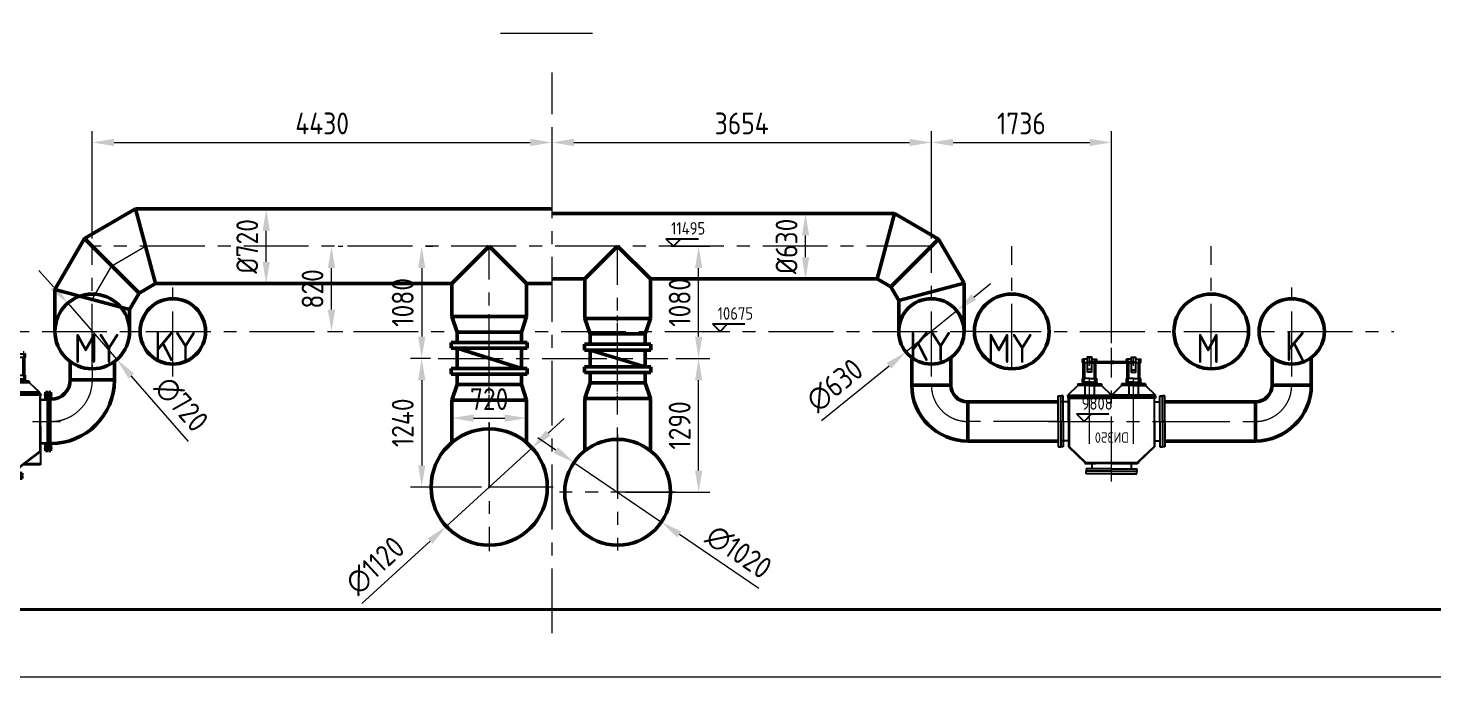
# Model space of a CAD drawing. Header units: millimetres. Extents: x 188205 to 604756, y -401673 to 15123.
# Drawn here: x 350131 to 363665, y -145146 to -138895 of the extents above; entities that cross this region are included whole.
import ezdxf

# ---------------------------------------------------------------- set-up
doc = ezdxf.new("R2010")
doc.units = ezdxf.units.MM
doc.header["$LTSCALE"] = 500
doc.linetypes.add('CENTER', pattern=[2, 1.25, -0.25, 0.25, -0.25])
doc.linetypes.add('CONTINOUS', pattern=[0])
doc.layers.add('air', color=7, linetype='Continuous', lineweight=50, true_color=0x77bec0)
for name, color, linetype, lineweight in [('air-smoke', 5, 'Continuous', 50), ('BIAOZHU', 3, 'Continuous', 25), ('gas', 2, 'Continuous', 50), ('gas-smoke', 6, 'Continuous', 50), ('POU', 4, 'Continuous', 20), ('SHI', 7, 'Continuous', 40), ('WEN', 3, 'Continuous', 20), ('XI', 2, 'Continuous', 20), ('ZHONG', 1, 'CENTER', 20), ('中心线', 1, 'CENTER', 18), ('尺寸', 4, 'Continuous', 18)]:
    doc.layers.add(name, color=color, linetype=linetype, lineweight=lineweight)
doc.layers.add('dim', color=7, linetype='Continuous')
doc.styles.add('ACC', font='simplex.shx', dxfattribs={"width": 0.75, "bigfont": 'hztxt.shx'})
doc.styles.add('GB', font='gbenor.shx', dxfattribs={"bigfont": 'gbcbig.shx'})
doc.dimstyles.new('ISO-60', dxfattribs={"dimscale": 60, "dimtxt": 3.5, "dimasz": 3.5, "dimexe": 1.8, "dimexo": 1.25, "dimgap": 1.3, "dimtad": 1, "dimrnd": 1, "dimdsep": 46, "dimtxsty": 'GB', "dimcen": 0, "dimclrd": 3, "dimclre": 3, "dimclrt": 256, "dimadec": 0, "dimazin": 0, "dimtfac": 1, "dimtix": 1, "dimtmove": 0, "dimatfit": 3, "dimldrblk": 'DOTSMALL', "dimfxl": 0, "dimlwd": 20, "dimlwe": 20, "dimarcsym": 0})
pattern_1 = [(225, (8646.2436, 8383.133), (-2.245064, 2.245064), [])]
pattern_2 = [(315, (-8646.2567, 8383.133), (2.245064, 2.245064), [])]
pattern_3 = [(45, (-8100.633, -9139.6654), (-2.245064, 2.245064), [])]
pattern_4 = [(225.002762, (9715.9156, 8383.5757), (-2.2451723, 2.2449558), [])]
pattern_5 = [(315, (-9716.3328, 8383.133), (2.245064, 2.245064), [])]

# ---------------------------------------------------------------- blocks, each defined once
blk = doc.blocks.new('wf-3tf-dn350-a')
for p, q in [((-235, 599), (-285, 599)), ((-235, 599), (-285, 599)), ((-281, 564), (-281, 599)), ((-281, 564), (-235, 564)), ((-273, 412), (-273, 564)), ((-266, 377), (-266, 599)), ((-259, 412), (-259, 564)), ((-235, 616), (-190, 616)), ((234, 570), (-235, 570)), ((211, 576), (-212, 576)), ((211, 564), (-212, 564)), ((-190, 599), (-143, 599)), ((-190, 599), (-143, 599)), ((-165, 412), (-165, 564)), ((-158, 377), (-158, 599)), ((-151, 412), (-151, 564)), ((-143, 576), (-143, 599)), ((142, 576), (142, 601)), ((189, 601), (142, 601)), ((189, 601), (142, 601)), ((150, 412), (150, 564)), ((157, 377), (157, 601)), ((164, 412), (164, 564)), ((189, 616), (234, 616)), ((234, 601), (280, 601)), ((234, 601), (280, 601)), ((280, 566), (234, 566)), ((258, 412), (258, 566)), ((265, 377), (265, 601)), ((272, 412), (272, 566)), ((280, 566), (280, 601)), ((-281, 377), (-281, 412)), ((-212, 412), (-281, 412)), ((-264, 377), (-264, 412)), ((-190, 497), (-235, 497)), ((-212, 412), (-143, 412)), ((-161, 377), (-161, 412)), ((-143, 377), (-143, 412)), ((142, 377), (142, 412)), ((211, 412), (142, 412)), ((160, 377), (160, 412)), ((189, 499), (234, 499)), ((211, 412), (280, 412)), ((263, 377), (263, 412)), ((280, 377), (280, 412)), ((-327, 345), (-423, 254)), ((-327, 361), (-327, 345)), ((-327, 361), (-212, 361)), ((-212, 345), (-327, 345)), ((-212, 377), (-281, 377)), ((-281, 377), (-281, 361)), ((-256, 345), (-256, 254)), ((-235, 377), (-244, 377)), ((-236, 377), (-236, 361)), ((-236, 377), (-236, 361)), ((-189, 377), (-235, 377)), ((-200, 377), (-226, 377)), ((-212, 377), (-143, 377)), ((-212, 361), (-97, 361)), ((-212, 345), (-97, 345)), ((-189, 377), (-189, 361)), ((-189, 377), (-189, 361)), ((-168, 345), (-168, 254)), ((-143, 377), (-143, 361)), ((-97, 361), (-97, 345)), ((-97, 345), (-2, 254)), ((96, 346), (1, 254)), ((212, 361), (96, 361)), ((96, 361), (96, 346)), ((212, 346), (96, 346)), ((280, 377), (142, 377)), ((211, 377), (142, 377)), ((142, 377), (142, 361)), ((161, 361), (164, 361)), ((168, 346), (168, 254)), ((189, 377), (180, 377)), ((188, 377), (234, 377)), ((188, 377), (188, 361)), ((188, 377), (188, 361)), ((235, 377), (189, 377)), ((198, 377), (224, 377)), ((224, 377), (198, 377)), ((211, 377), (280, 377)), ((326, 361), (212, 361)), ((212, 346), (326, 346)), ((234, 377), (242, 377)), ((235, 377), (235, 361)), ((235, 377), (235, 361)), ((256, 346), (256, 254)), ((263, 361), (260, 361)), ((280, 377), (280, 361)), ((326, 361), (326, 346)), ((326, 346), (422, 254)), ((-514, 0), (-514, 245)), ((-514, 245), (-490, 245)), ((-490, 10), (-490, 245)), ((-466, 245), (-490, 245)), ((-490, 10), (-490, 245)), ((-466, 0), (-466, 245)), ((-415, 189), (-466, 189)), ((-423, 254), (-212, 254)), ((-423, 242), (-423, 254)), ((-423, 242), (-212, 242)), ((-423, 242), (-423, 225)), ((-212, 237), (-423, 237)), ((-423, 237), (-212, 237)), ((-423, 225), (-212, 225)), ((-415, 10), (-415, 225)), ((-415, 10), (-415, 225)), ((-409, 225), (-409, -242)), ((-405, 249), (-405, 225)), ((-390, 225), (-390, 242)), ((-212, 254), (-2, 254)), ((-212, 242), (-2, 242)), ((-212, 237), (0, 237)), ((-212, 225), (0, 225)), ((-34, 237), (-34, 242)), ((-34, 237), (-34, 225)), ((-34, 237), (-34, 225)), ((-19, 249), (-19, 225)), ((-19, 249), (-19, 225)), ((-19, 249), (-19, 225)), ((0, 225), (-3, 225)), ((0, 225), (-3, 225)), ((-2, 254), (-2, 237)), ((212, 237), (0, 237)), ((212, 225), (0, 225)), ((0, 225), (3, 225)), ((0, 225), (3, 225)), ((1, 254), (1, 237)), ((212, 254), (1, 254)), ((212, 242), (1, 242)), ((19, 249), (19, 225)), ((31, 237), (31, 242)), ((31, 237), (31, 225)), ((422, 254), (212, 254)), ((422, 242), (212, 242)), ((422, 237), (212, 237)), ((422, 225), (212, 225)), ((392, 237), (392, 242)), ((392, 237), (392, 225)), ((407, 254), (407, 225)), ((409, 225), (409, -242)), ((415, 0), (415, 225)), ((415, 189), (480, 189)), ((422, 242), (422, 254)), ((422, 242), (422, 237)), ((422, 237), (422, 225)), ((466, 0), (466, 245)), ((466, 245), (490, 245)), ((490, 10), (490, 245)), ((490, 10), (490, 245)), ((514, 245), (490, 245)), ((514, 0), (514, 245)), ((-514, 0), (-514, -245)), ((-490, 10), (-490, -245)), ((-490, 10), (-490, -245)), ((-466, 0), (-466, -245)), ((-415, 10), (-415, -245)), ((415, 0), (415, -245)), ((466, 0), (466, -245)), ((490, 10), (490, -245)), ((490, 10), (490, -245)), ((514, 0), (514, -245)), ((-514, -245), (-490, -245)), ((-466, -245), (-490, -245)), ((-415, -188), (-466, -188)), ((-409, -242), (-415, -245)), ((-415, -245), (-257, -395)), ((-409, -242), (-248, -395)), ((409, -242), (247, -395)), ((415, -245), (256, -395)), ((415, -245), (409, -242)), ((415, -188), (480, -188)), ((466, -245), (490, -245)), ((514, -245), (490, -245)), ((256, -395), (-257, -395)), ((-257, -395), (-257, -405)), ((-257, -405), (-246, -405)), ((-155, -405), (-246, -405)), ((0, -405), (-188, -405)), ((-188, -405), (-188, -456)), ((0, -405), (189, -405)), ((245, -405), (155, -405)), ((189, -405), (189, -456)), ((256, -405), (245, -405)), ((256, -395), (256, -405)), ((0, -456), (-245, -456)), ((-245, -456), (-245, -480)), ((0, -480), (-245, -480)), ((0, -480), (-245, -480)), ((-245, -504), (-245, -480)), ((0, -504), (-245, -504)), ((0, -456), (245, -456)), ((0, -480), (245, -480)), ((0, -480), (245, -480)), ((0, -504), (245, -504)), ((245, -456), (245, -480)), ((245, -504), (245, -480))]:
    blk.add_line(p, q)
for points in [[(-190, 564), (-190, 474), (-235, 474), (-235, 616), (-190, 616), (-190, 576)], [(189, 576), (189, 618), (234, 618), (234, 476), (189, 476), (189, 564)]]:
    blk.add_lwpolyline(points)
for points in [[(-21, 578), (-10, 578), (-10, 561), (-21, 561)], [(20, 578), (9, 578), (9, 561), (20, 561)]]:
    blk.add_lwpolyline(points, close=True)
for centre in [(-212, 570), (0, 570), (211, 570)]:
    blk.add_circle(centre, 6)
at = {"layer": 'ZHONG'}
for p, q in [((0, -578), (0, 710)), ((-212, -215), (-212, 616)), ((212, -215), (212, 616)), ((606, 0), (-608, 0))]:
    blk.add_line(p, q, dxfattribs=at)
at = {"insert": (161, -106), "char_height": 100, "attachment_point": 3, "style": 'GB'}
blk.add_mtext_dynamic_manual_height_columns('DN350', width=455.08, gutter_width=12.5, heights=[0], dxfattribs=at)
blk = doc.blocks.new('A$C14AE279B')
at = {"layer": 'POU'}
h = blk.add_hatch(dxfattribs=at)
h.set_pattern_fill('ANSI31', color=256, style=0)
h.set_pattern_definition(pattern_3)
h.paths.add_polyline_path([(38, 16), (69, 16), (69, 42), (42, 42), (39, 39), (38, 39)])
h.paths.add_polyline_path([(12, 39), (0, 39), (0, 16), (12, 16)])
h = blk.add_hatch(dxfattribs=at)
h.set_pattern_fill('ANSI31', color=256, style=0)
h.set_pattern_definition(pattern_3)
h.paths.add_polyline_path([(527, 39), (527, 39), (524, 42), (497, 42), (497, 16), (527, 16)])
h.paths.add_polyline_path([(553, 16), (565, 16), (565, 39), (553, 39)])
at = {"layer": 'SHI'}
for p, q in [((0, 39), (39, 39)), ((0, 16), (0, 39)), ((0, 16), (70, 16)), ((12, 16), (12, 39)), ((38, 16), (38, 39)), ((42, 42), (39, 39)), ((42, 42), (524, 42)), ((69, 16), (69, 42)), ((496, 16), (565, 16)), ((497, 16), (497, 42)), ((524, 42), (527, 39)), ((527, 39), (565, 39)), ((527, 16), (527, 39)), ((553, 16), (553, 39)), ((565, 16), (565, 39))]:
    blk.add_line(p, q, dxfattribs=at)
at = {"layer": 'ZHONG'}
for p, q in [((25, 0), (25, 52)), ((283, 0), (283, 52)), ((540, 0), (540, 52))]:
    blk.add_line(p, q, dxfattribs=at)
blk = doc.blocks.new('wf-3tf-dn400-a')
at = {"layer": 'POU'}
h = blk.add_hatch(dxfattribs=at)
h.set_pattern_fill('ANSI31', color=256, angle=-90, style=0)
h.set_pattern_definition(pattern_5)
h.paths.add_polyline_path([(-561, 244), (-561, 214), (-535, 214), (-535, 241), (-538, 244), (-538, 244)])
h.paths.add_polyline_path([(-538, 270), (-538, 282), (-561, 282), (-561, 270)])
h = blk.add_hatch(dxfattribs=at)
h.set_pattern_fill('ANSI31', color=256, style=0)
h.set_pattern_definition(pattern_1)
h.paths.add_polyline_path([(-509, 244), (-509, 214), (-535, 214), (-535, 241), (-532, 244), (-532, 244)])
h.paths.add_polyline_path([(-532, 270), (-532, 282), (-509, 282), (-509, 270)])
h = blk.add_hatch(dxfattribs=at)
h.set_pattern_fill('ANSI31', color=256, angle=-90, style=0)
h.set_pattern_definition(pattern_2)
h.paths.add_polyline_path([(509, 244), (509, 214), (535, 214), (535, 241), (532, 244), (532, 244)])
h.paths.add_polyline_path([(532, 270), (532, 282), (509, 282), (509, 270)])
h = blk.add_hatch(dxfattribs=at)
h.set_pattern_fill('ANSI31', color=256, style=0)
h.set_pattern_definition(pattern_4)
h.paths.add_polyline_path([(561, 244), (561, 214), (535, 214), (535, 241), (538, 244), (538, 244)])
h.paths.add_polyline_path([(538, 270), (538, 282), (561, 282), (561, 270)])
h = blk.add_hatch(dxfattribs=at)
h.set_pattern_fill('ANSI31', color=256, angle=-90, style=0)
h.set_pattern_definition(pattern_5)
h.paths.add_polyline_path([(-538, -245), (-538, -244), (-535, -241), (-535, -214), (-561, -214), (-561, -245)])
h.paths.add_polyline_path([(-561, -271), (-561, -283), (-538, -283), (-538, -271)])
h = blk.add_hatch(dxfattribs=at)
h.set_pattern_fill('ANSI31', color=256, style=0)
h.set_pattern_definition(pattern_1)
h.paths.add_polyline_path([(-532, -245), (-532, -244), (-535, -241), (-535, -214), (-509, -214), (-509, -245)])
h.paths.add_polyline_path([(-509, -271), (-509, -283), (-532, -283), (-532, -271)])
h = blk.add_hatch(dxfattribs=at)
h.set_pattern_fill('ANSI31', color=256, angle=-90, style=0)
h.set_pattern_definition(pattern_2)
h.paths.add_polyline_path([(532, -245), (532, -244), (535, -241), (535, -214), (509, -214), (509, -245)])
h.paths.add_polyline_path([(509, -271), (509, -283), (532, -283), (532, -271)])
h = blk.add_hatch(dxfattribs=at)
h.set_pattern_fill('ANSI31', color=256, style=0)
h.set_pattern_definition(pattern_4)
h.paths.add_polyline_path([(538, -245), (538, -244), (535, -241), (535, -214), (561, -214), (561, -245)])
h.paths.add_polyline_path([(561, -271), (561, -283), (538, -283), (538, -271)])
for p, q in [((-317, 615), (-317, 650)), ((-250, 650), (-317, 650)), ((-317, 615), (-250, 615)), ((-309, 444), (-309, 615)), ((-295, 444), (-295, 615)), ((-205, 666), (-250, 666)), ((-205, 548), (-250, 548)), ((-228, 624), (-20, 624)), ((-228, 612), (-20, 612)), ((-205, 650), (-139, 650)), ((-161, 444), (-161, 612)), ((-147, 444), (-147, 612)), ((-139, 624), (-139, 650)), ((-9, 624), (9, 624)), ((-9, 612), (9, 612)), ((20, 624), (227, 624)), ((20, 612), (228, 612)), ((139, 624), (139, 650)), ((205, 650), (139, 650)), ((147, 444), (147, 612)), ((161, 444), (161, 612)), ((250, 667), (205, 667)), ((250, 548), (205, 548)), ((250, 650), (317, 650)), ((317, 615), (250, 615)), ((295, 444), (295, 615)), ((309, 444), (309, 615)), ((317, 615), (317, 650)), ((-317, 389), (-317, 444)), ((-228, 444), (-317, 444)), ((-317, 409), (-139, 409)), ((-228, 409), (-317, 409)), ((-228, 444), (-139, 444)), ((-228, 409), (-139, 409)), ((-139, 389), (-139, 444)), ((139, 389), (139, 444)), ((228, 444), (139, 444)), ((139, 409), (317, 409)), ((228, 409), (139, 409)), ((205, 409), (196, 409)), ((199, 409), (199, 389)), ((251, 409), (205, 409)), ((240, 409), (215, 409)), ((228, 444), (317, 444)), ((228, 409), (317, 409)), ((256, 409), (256, 389)), ((317, 389), (317, 444)), ((-451, 284), (-453, 282)), ((-453, 282), (-228, 282)), ((-453, 270), (-453, 282)), ((-451, 286), (-451, 282)), ((-429, 308), (-447, 308)), ((-447, 308), (-447, 286)), ((-438, 286), (-440, 282)), ((-438, 282), (-436, 286)), ((-352, 374), (-429, 304)), ((-429, 286), (-429, 308)), ((-425, 286), (-425, 282)), ((-352, 389), (-352, 374)), ((-352, 389), (-228, 389)), ((-228, 374), (-352, 374)), ((-228, 389), (-104, 389)), ((-228, 374), (-104, 374)), ((228, 282), (-228, 282)), ((-104, 389), (-104, 374)), ((-104, 374), (-1, 282)), ((-1, 270), (-1, 282)), ((75, 374), (4, 282)), ((4, 282), (228, 282)), ((4, 270), (4, 282)), ((75, 389), (75, 374)), ((75, 389), (228, 389)), ((228, 374), (75, 374)), ((351, 389), (228, 389)), ((228, 374), (351, 374)), ((451, 282), (228, 282)), ((351, 389), (351, 374)), ((351, 374), (451, 282)), ((451, 270), (451, 282)), ((-545, 212), (-545, -213)), ((-460, 212), (-525, 212)), ((-525, 212), (-525, -213)), ((-454, 208), (-525, 208)), ((-465, 265), (-465, 253)), ((-465, 265), (-228, 265)), ((-465, 253), (-228, 253)), ((-460, -45), (-460, 253)), ((-454, 253), (-454, -287)), ((-453, 270), (-228, 270)), ((-453, 270), (-453, 265)), ((228, 270), (-228, 270)), ((-228, 265), (0, 265)), ((-1, 265), (-228, 265)), ((-228, 253), (0, 253)), ((-1, 270), (-1, 265)), ((-1, 265), (-1, 253)), ((0, 253), (-1, 253)), ((228, 265), (0, 265)), ((0, 253), (3, 253)), ((0, 253), (0, 253)), ((228, 253), (0, 253)), ((0, 253), (3, 253)), ((4, 270), (228, 270)), ((4, 270), (4, 265)), ((4, 265), (4, 253)), ((4, 265), (228, 265)), ((451, 270), (228, 270)), ((465, 265), (228, 265)), ((465, 253), (228, 253)), ((435, 265), (435, 265)), ((451, 270), (451, 265)), ((451, 265), (451, 265)), ((454, 253), (454, -287)), ((454, 208), (525, 208)), ((460, -45), (460, 253)), ((460, -45), (460, 253)), ((460, 212), (525, 212)), ((465, 265), (465, 253)), ((525, 212), (525, -213)), ((545, 212), (545, -213)), ((-460, -45), (-460, -290)), ((460, -45), (460, -290)), ((-460, -208), (-525, -208)), ((-460, -213), (-525, -213)), ((-460, -208), (-454, -208)), ((460, -208), (525, -208)), ((460, -213), (525, -213)), ((-460, -290), (-454, -287)), ((-460, -290), (-261, -440)), ((-460, -290), (-460, -420)), ((-454, -287), (-253, -440)), ((454, -287), (253, -440)), ((460, -290), (261, -440)), ((460, -290), (460, -420)), ((-301, -410), (-460, -410)), ((-288, -420), (-460, -420)), ((-261, -440), (261, -440)), ((-261, -440), (-261, -450)), ((261, -450), (-261, -450)), ((-212, -450), (-212, -515)), ((212, -515), (-212, -515)), ((-208, -450), (-208, -515)), ((208, -450), (208, -515)), ((212, -450), (212, -515)), ((261, -440), (261, -450)), ((460, -420), (288, -420)), ((460, -410), (301, -410))]:
    blk.add_line(p, q)
for points in [[(-205, 624), (-205, 666), (-250, 666), (-250, 524), (-205, 524), (-205, 612)], [(250, 615), (250, 667), (205, 667), (205, 624)], [(205, 612), (205, 525), (250, 525), (250, 615)]]:
    blk.add_lwpolyline(points)
for points in [[(-20, 627), (-9, 627), (-9, 610), (-20, 610)], [(20, 627), (9, 627), (9, 610), (20, 610)], [(-451, 286), (-425, 286), (-425, 301), (-451, 301)]]:
    blk.add_lwpolyline(points, close=True)
for centre, radius in [((-228, 618), 6), ((0, 618), 6), ((228, 619), 6), ((0, -336), 32), ((0, -336), 13.5)]:
    blk.add_circle(centre, radius)
at = {"layer": 'SHI'}
for p, q in [((-561, 282), (-561, 213)), ((-561, 282), (-538, 282)), ((-538, 282), (-538, 244)), ((-532, 282), (-532, 244)), ((-509, 282), (-532, 282)), ((-509, 282), (-509, 213)), ((509, 282), (509, 213)), ((509, 282), (532, 282)), ((532, 282), (532, 244)), ((538, 282), (538, 244)), ((561, 282), (538, 282)), ((561, 282), (561, 213)), ((-561, 270), (-538, 270)), ((-561, 244), (-538, 244)), ((-561, 214), (-535, 214)), ((-535, 241), (-538, 244)), ((-535, 241), (-532, 244)), ((-535, 241), (-535, -241)), ((-535, 241), (-535, -241)), ((-509, 214), (-535, 214)), ((-509, 270), (-532, 270)), ((-509, 244), (-532, 244)), ((509, 270), (532, 270)), ((509, 244), (532, 244)), ((509, 214), (535, 214)), ((535, 241), (532, 244)), ((535, 241), (538, 244)), ((535, 241), (535, -241)), ((535, 241), (535, -241)), ((561, 214), (535, 214)), ((561, 270), (538, 270)), ((561, 244), (538, 244)), ((-561, -213), (-561, -283)), ((-561, -214), (-535, -214)), ((-561, -245), (-538, -245)), ((-561, -271), (-538, -271)), ((-535, -241), (-538, -244)), ((-538, -244), (-538, -283)), ((-509, -214), (-535, -214)), ((-535, -241), (-532, -244)), ((-532, -244), (-532, -283)), ((-509, -245), (-532, -245)), ((-509, -271), (-532, -271)), ((-509, -213), (-509, -283)), ((509, -213), (509, -283)), ((509, -214), (535, -214)), ((509, -245), (532, -245)), ((509, -271), (532, -271)), ((535, -241), (532, -244)), ((532, -244), (532, -283)), ((561, -214), (535, -214)), ((535, -241), (538, -244)), ((538, -244), (538, -283)), ((561, -245), (538, -245)), ((561, -271), (538, -271)), ((561, -213), (561, -283)), ((-561, -283), (-538, -283)), ((-509, -283), (-532, -283)), ((509, -283), (532, -283)), ((561, -283), (538, -283))]:
    blk.add_line(p, q, dxfattribs=at)
at = {"layer": 'ZHONG'}
for p, q in [((-577, 257), (-525, 257)), ((-493, 257), (-545, 257)), ((493, 257), (545, 257)), ((577, 257), (525, 257)), ((577, 0), (525, 0)), ((-577, 0), (-525, 0)), ((-493, 0), (-545, 0)), ((493, 0), (545, 0)), ((-577, -258), (-525, -258)), ((-493, -258), (-545, -258)), ((493, -258), (545, -258)), ((577, -258), (525, -258))]:
    blk.add_line(p, q, dxfattribs=at)
at = {"layer": '中心线'}
for p, q in [((-302, 409), (-302, 677)), ((-154, 409), (-154, 677)), ((154, 409), (154, 677)), ((302, 409), (302, 677)), ((-250, 650), (-317, 650)), ((-228, -440), (-228, 650)), ((-205, 650), (-139, 650)), ((0, 624), (0, -643)), ((205, 650), (139, 650)), ((228, 293), (228, 650)), ((250, 650), (317, 650)), ((-299, 409), (-299, 444)), ((-228, 168), (-228, 540)), ((-228, 409), (-228, 171)), ((-156, 409), (-156, 444)), ((156, 409), (156, 444)), ((199, 409), (199, 389)), ((228, 168), (228, 540)), ((228, 409), (228, 296)), ((256, 409), (256, 389)), ((299, 409), (299, 444)), ((-16, 282), (-16, 253)), ((0, 399), (0, -620)), ((0, 373), (0, -643)), ((19, 282), (19, 253)), ((227, -223), (228, 306)), ((436, 282), (436, 253)), ((-227, -223), (-228, 181)), ((19, 265), (19, 253)), ((19, 265), (19, 253)), ((19, 265), (19, 253)), ((-615, 0), (653, 0)), ((-363, 0), (653, 0)), ((0, -255), (0, -417)), ((-32, -336), (122, -336))]:
    blk.add_line(p, q, dxfattribs=at)
at = {"layer": '尺寸'}
for p, q in [((-446, 308), (-446, 301)), ((-430, 301), (-430, 308)), ((0, -233), (0, -440)), ((0, -336), (111, -336)), ((454, -287), (460, -290))]:
    blk.add_line(p, q, dxfattribs=at)
blk.add_arc((0, -336), 12.5, 89.9993, 0, dxfattribs=at)
at = {"layer": '尺寸', "xscale": -1, "rotation": 180}
blk.add_blockref('A$C14AE279B', (-282, -483), dxfattribs=at)
at = {"layer": '尺寸'}
blk.add_blockref('A$C14AE279B', (-282, -567), dxfattribs=at)
at = {"layer": 'dim', "style": 'ACC', "width": 0.7}
blk.add_text('DN400', height=120, dxfattribs=at).set_placement((-135, -214))
blk = doc.blocks.new('jt-dn500-a')
at = {"linetype": 'CONTINOUS'}
for p, q in [((-386, -315), (-386, 315)), ((-136, -320), (-136, 320)), ((-80, -320), (-80, 320)), ((80, -320), (80, 320)), ((136, -320), (136, 320)), ((386, -315), (386, 315)), ((-136, 264), (-236, 264)), ((-236, -265), (-236, 264)), ((136, 264), (236, 264)), ((236, -265), (236, 264)), ((-136, -265), (-236, -265)), ((136, -265), (236, -265))]:
    blk.add_line(p, q, dxfattribs=at)
for p, q in [((-236, 264), (-386, 315)), ((-136, 320), (-80, 320)), ((80, 320), (136, 320)), ((236, 264), (386, 315)), ((-80, 264), (80, 264)), ((-80, -265), (80, 264)), ((-236, -265), (-386, -315)), ((-80, -265), (80, -265)), ((236, -265), (386, -315)), ((-136, -320), (-80, -320)), ((80, -320), (136, -320))]:
    blk.add_line(p, q)
at = {"layer": '中心线', "ltscale": 0.1}
blk.add_line((-420, 0), (412, 0), dxfattribs=at)
blk = doc.blocks.new('jt-dn600-a')
at = {"linetype": 'CONTINOUS'}
for p, q in [((-403, -360), (-403, 360)), ((-153, 309), (-253, 309)), ((-253, -310), (-253, 309)), ((-153, -366), (-153, 366)), ((-97, -366), (-97, 366)), ((97, -366), (97, 366)), ((153, -366), (153, 366)), ((153, 309), (253, 309)), ((253, -310), (253, 309)), ((403, -360), (403, 360)), ((-153, -310), (-253, -310)), ((153, -310), (253, -310))]:
    blk.add_line(p, q, dxfattribs=at)
for p, q in [((-253, 309), (-403, 360)), ((-153, 366), (-97, 366)), ((-97, 309), (97, 309)), ((-97, -310), (97, 309)), ((97, 366), (153, 366)), ((253, 309), (403, 360)), ((-253, -310), (-403, -360)), ((-153, -366), (-97, -366)), ((-97, -310), (97, -310)), ((97, -366), (153, -366)), ((253, -310), (403, -360))]:
    blk.add_line(p, q)
at = {"layer": '中心线', "ltscale": 0.1}
blk.add_line((-437, 0), (429, 0), dxfattribs=at)
blk = doc.blocks.new('*D545')
at = {"layer": 'Defpoints', "color": 0}
for p in [(352415, -140638), (352425, -140638), (352415, -141358)]:
    blk.add_point(p, dxfattribs=at)
at = {"layer": 'WEN', "color": 3, "lineweight": 20}
for p, q in [((352490, -140638), (352533, -140638)), ((352425, -141148), (352425, -140848)), ((352490, -141358), (352533, -141358))]:
    blk.add_line(p, q, dxfattribs=at)
at = {"layer": 'WEN', "color": 3}
for points in [[(352390, -140848), (352460, -140848), (352425, -140638)], [(352390, -141148), (352460, -141148), (352425, -141358)]]:
    blk.add_solid(points, dxfattribs=at)
at = {"layer": 'WEN', "insert": (352242, -140998), "char_height": 210, "attachment_point": 5, "rotation": 90, "style": 'GB'}
blk.add_mtext('%%c720', dxfattribs=at)
blk = doc.blocks.new('_DotSmall')
at = {"color": 0, "linetype": 'ByBlock', "const_width": 0.5}
blk.add_lwpolyline([(-0.0625, 0, 1), (0.0625, 0, 1)], format="xyb", close=True, dxfattribs=at)
blk = doc.blocks.new('*D546')
at = {"layer": 'Defpoints', "color": 0}
for p in [(353042, -140998), (353054, -140998), (353042, -141818)]:
    blk.add_point(p, dxfattribs=at)
at = {"layer": 'WEN', "color": 3, "lineweight": 20}
for p, q in [((353117, -140998), (353162, -140998)), ((353054, -141608), (353054, -141208)), ((353117, -141818), (353162, -141818))]:
    blk.add_line(p, q, dxfattribs=at)
at = {"layer": 'WEN', "color": 3}
for points in [[(353019, -141208), (353089, -141208), (353054, -140998)], [(353019, -141608), (353089, -141608), (353054, -141818)]]:
    blk.add_solid(points, dxfattribs=at)
at = {"layer": 'WEN', "insert": (352871, -141408), "char_height": 210, "attachment_point": 5, "rotation": 90, "style": 'GB'}
blk.add_mtext('820', dxfattribs=at)
blk = doc.blocks.new('*D547')
at = {"layer": 'Defpoints', "color": 0}
for p in [(354213, -142653), (354933, -142653), (354933, -142653)]:
    blk.add_point(p, dxfattribs=at)
at = {"layer": 'WEN', "color": 3, "lineweight": 20}
for p, q in [((354213, -142578), (354213, -142545)), ((354423, -142653), (354723, -142653)), ((354933, -142578), (354933, -142545))]:
    blk.add_line(p, q, dxfattribs=at)
at = {"layer": 'WEN', "color": 3}
for points in [[(354423, -142618), (354423, -142688), (354213, -142653)], [(354723, -142618), (354723, -142688), (354933, -142653)]]:
    blk.add_solid(points, dxfattribs=at)
at = {"layer": 'WEN', "insert": (354573, -142470), "char_height": 210, "attachment_point": 5, "style": 'GB'}
blk.add_mtext('720', dxfattribs=at)
blk = doc.blocks.new('正标高')
at = {"layer": 'BIAOZHU'}
for p, q in [((-2.4, 2.4), (8, 2.4)), ((-2.4, 2.4), (0, 0)), ((2.4, 2.4), (0, 0))]:
    blk.add_line(p, q, dxfattribs=at)
at = {"layer": 'BIAOZHU', "style": 'GB', "flags": 10}
blk.add_attdef('+', (-3.12, 3.76), '', height=4, dxfattribs=at)
at = {"layer": 'BIAOZHU', "style": 'GB'}
blk.add_attdef('1000', (-0.7624, 3.76), '', height=4, dxfattribs=at)
blk = doc.blocks.new('*D536')
at = {"layer": 'Defpoints', "color": 0}
for p in [(357537, -140683), (357621, -140683), (357537, -141313)]:
    blk.add_point(p, dxfattribs=at)
at = {"layer": 'WEN', "color": 3, "lineweight": 20}
for p, q in [((357612, -140683), (357729, -140683)), ((357621, -141103), (357621, -140893)), ((357612, -141313), (357729, -141313))]:
    blk.add_line(p, q, dxfattribs=at)
at = {"layer": 'WEN', "color": 3}
for points in [[(357586, -140893), (357656, -140893), (357621, -140683)], [(357586, -141103), (357656, -141103), (357621, -141313)]]:
    blk.add_solid(points, dxfattribs=at)
at = {"layer": 'WEN', "insert": (357438, -140998), "char_height": 210, "attachment_point": 5, "rotation": 90, "style": 'GB'}
blk.add_mtext('%%c630', dxfattribs=at)
blk = doc.blocks.new('*D537')
at = {"layer": 'Defpoints', "color": 0}
for p in [(359078, -141619), (358589, -142016)]:
    blk.add_point(p, dxfattribs=at)
at = {"layer": 'WEN', "color": 3, "lineweight": 20}
for p, q in [((359241, -141487), (359404, -141355)), ((359078, -141619), (358589, -142016)), ((357774, -142677), (358425, -142148))]:
    blk.add_line(p, q, dxfattribs=at)
at = {"layer": 'WEN', "color": 3}
for points in [[(359219, -141460), (359263, -141514), (359078, -141619)], [(358403, -142121), (358447, -142176), (358589, -142016)]]:
    blk.add_solid(points, dxfattribs=at)
at = {"layer": 'WEN', "insert": (357903, -142337), "char_height": 210, "attachment_point": 5, "rotation": 39.0443, "style": 'GB'}
blk.add_mtext('∅630', dxfattribs=at)
blk = doc.blocks.new('*D538')
at = {"layer": 'Defpoints', "color": 0}
for p in [(350512, -141547), (350986, -142089)]:
    blk.add_point(p, dxfattribs=at)
at = {"layer": 'WEN', "color": 3, "lineweight": 20}
for p, q in [((350374, -141389), (350235, -141231)), ((350512, -141547), (350986, -142089)), ((351677, -142877), (351125, -142246))]:
    blk.add_line(p, q, dxfattribs=at)
at = {"layer": 'WEN', "color": 3}
for points in [[(350400, -141366), (350347, -141412), (350512, -141547)], [(351151, -142223), (351098, -142270), (350986, -142089)]]:
    blk.add_solid(points, dxfattribs=at)
at = {"layer": 'WEN', "insert": (351608, -142520), "char_height": 210, "attachment_point": 5, "rotation": 311.2155, "style": 'GB'}
blk.add_mtext('∅720', dxfattribs=at)
blk = doc.blocks.new('*D539')
at = {"layer": 'Defpoints', "color": 0}
for p in [(355179, -139997), (355179, -140447), (350749, -140998)]:
    blk.add_point(p, dxfattribs=at)
at = {"layer": 'WEN', "color": 3, "lineweight": 20}
for p, q in [((350749, -140923), (350749, -139889)), ((355179, -140372), (355179, -139889)), ((350959, -139997), (354969, -139997))]:
    blk.add_line(p, q, dxfattribs=at)
at = {"layer": 'WEN', "color": 3}
for points in [[(350959, -139962), (350959, -140032), (350749, -139997)], [(354969, -139962), (354969, -140032), (355179, -139997)]]:
    blk.add_solid(points, dxfattribs=at)
at = {"layer": 'WEN', "insert": (352964, -139814), "char_height": 210, "attachment_point": 5, "style": 'GB'}
blk.add_mtext('4430', dxfattribs=at)
blk = doc.blocks.new('*D540')
at = {"layer": 'Defpoints', "color": 0}
for p in [(358833, -139997), (355179, -140447), (358833, -140998)]:
    blk.add_point(p, dxfattribs=at)
at = {"layer": 'WEN', "color": 3, "lineweight": 20}
for p, q in [((355179, -140372), (355179, -139889)), ((358833, -140923), (358833, -139889)), ((355389, -139997), (358623, -139997))]:
    blk.add_line(p, q, dxfattribs=at)
at = {"layer": 'WEN', "color": 3}
for points in [[(355389, -139962), (355389, -140032), (355179, -139997)], [(358623, -139962), (358623, -140032), (358833, -139997)]]:
    blk.add_solid(points, dxfattribs=at)
at = {"layer": 'WEN', "insert": (357006, -139814), "char_height": 210, "attachment_point": 5, "style": 'GB'}
blk.add_mtext('3654', dxfattribs=at)
blk = doc.blocks.new('*D541')
at = {"layer": 'Defpoints', "color": 0}
for p in [(353885, -140998), (353923, -142078), (354082, -142078)]:
    blk.add_point(p, dxfattribs=at)
at = {"layer": 'WEN', "color": 3, "lineweight": 20}
for p, q in [((353960, -140998), (354031, -140998)), ((353923, -141208), (353923, -141868)), ((354007, -142078), (353815, -142078))]:
    blk.add_line(p, q, dxfattribs=at)
at = {"layer": 'WEN', "color": 3}
for points in [[(353888, -141208), (353958, -141208), (353923, -140998)], [(353888, -141868), (353958, -141868), (353923, -142078)]]:
    blk.add_solid(points, dxfattribs=at)
at = {"layer": 'WEN', "insert": (353740, -141538), "char_height": 210, "attachment_point": 5, "rotation": 90, "style": 'GB'}
blk.add_mtext('1080', dxfattribs=at)
blk = doc.blocks.new('*D542')
at = {"layer": 'Defpoints', "color": 0}
for p in [(354082, -142078), (353923, -143318), (354573, -143318)]:
    blk.add_point(p, dxfattribs=at)
at = {"layer": 'WEN', "color": 3, "lineweight": 20}
for p, q in [((354007, -142078), (353815, -142078)), ((353923, -142288), (353923, -143108)), ((354498, -143318), (353815, -143318))]:
    blk.add_line(p, q, dxfattribs=at)
at = {"layer": 'WEN', "color": 3}
for points in [[(353888, -142288), (353958, -142288), (353923, -142078)], [(353888, -143108), (353958, -143108), (353923, -143318)]]:
    blk.add_solid(points, dxfattribs=at)
at = {"layer": 'WEN', "insert": (353740, -142698), "char_height": 210, "attachment_point": 5, "rotation": 90, "style": 'GB'}
blk.add_mtext('1240', dxfattribs=at)
blk = doc.blocks.new('*D543')
at = {"layer": 'Defpoints', "color": 0}
for p in [(356295, -142078), (356591, -142078), (355811, -143368)]:
    blk.add_point(p, dxfattribs=at)
at = {"layer": 'WEN', "color": 3, "lineweight": 20}
for p, q in [((356370, -142078), (356699, -142078)), ((356591, -143158), (356591, -142288)), ((355886, -143368), (356699, -143368))]:
    blk.add_line(p, q, dxfattribs=at)
at = {"layer": 'WEN', "color": 3}
for points in [[(356556, -142288), (356626, -142288), (356591, -142078)], [(356556, -143158), (356626, -143158), (356591, -143368)]]:
    blk.add_solid(points, dxfattribs=at)
at = {"layer": 'WEN', "insert": (356408, -142723), "char_height": 210, "attachment_point": 5, "rotation": 90, "style": 'GB'}
blk.add_mtext('1290', dxfattribs=at)
blk = doc.blocks.new('*D544')
at = {"layer": 'Defpoints', "color": 0}
for p in [(356252, -140998), (356591, -140998), (356295, -142078)]:
    blk.add_point(p, dxfattribs=at)
at = {"layer": 'WEN', "color": 3, "lineweight": 20}
for p, q in [((356327, -140998), (356699, -140998)), ((356591, -141868), (356591, -141208)), ((356370, -142078), (356699, -142078))]:
    blk.add_line(p, q, dxfattribs=at)
at = {"layer": 'WEN', "color": 3}
for points in [[(356556, -141208), (356626, -141208), (356591, -140998)], [(356556, -141868), (356626, -141868), (356591, -142078)]]:
    blk.add_solid(points, dxfattribs=at)
at = {"layer": 'WEN', "insert": (356408, -141538), "char_height": 210, "attachment_point": 5, "rotation": 90, "style": 'GB'}
blk.add_mtext('1080', dxfattribs=at)
blk = doc.blocks.new('*D548')
at = {"layer": 'Defpoints', "color": 0}
for p in [(360569, -139997), (358833, -140998), (360569, -142005)]:
    blk.add_point(p, dxfattribs=at)
at = {"layer": 'WEN', "color": 3, "lineweight": 20}
for p, q in [((358833, -140923), (358833, -139889)), ((360569, -141930), (360569, -139889)), ((359043, -139997), (360359, -139997))]:
    blk.add_line(p, q, dxfattribs=at)
at = {"layer": 'WEN', "color": 3}
for points in [[(359043, -139962), (359043, -140032), (358833, -139997)], [(360359, -139962), (360359, -140032), (360569, -139997)]]:
    blk.add_solid(points, dxfattribs=at)
at = {"layer": 'WEN', "insert": (359701, -139814), "char_height": 210, "attachment_point": 5, "style": 'GB'}
blk.add_mtext('1736', dxfattribs=at)
blk = doc.blocks.new('*D551')
at = {"layer": 'Defpoints', "color": 0}
for p in [(354986, -142940), (354160, -143696)]:
    blk.add_point(p, dxfattribs=at)
at = {"layer": 'WEN', "color": 3, "lineweight": 20}
for p, q in [((355141, -142798), (355296, -142656)), ((354986, -142940), (354160, -143696)), ((353347, -144439), (354005, -143837))]:
    blk.add_line(p, q, dxfattribs=at)
at = {"layer": 'WEN', "color": 3}
for points in [[(355117, -142772), (355165, -142824), (354986, -142940)], [(353981, -143812), (354028, -143863), (354160, -143696)]]:
    blk.add_solid(points, dxfattribs=at)
at = {"layer": 'WEN', "insert": (353475, -144074), "char_height": 210, "attachment_point": 5, "rotation": 42.4505, "style": 'GB'}
blk.add_mtext('∅1120', dxfattribs=at)
blk = doc.blocks.new('*D552')
at = {"layer": 'Defpoints', "color": 0}
for p in [(355389, -143080), (356232, -143655)]:
    blk.add_point(p, dxfattribs=at)
at = {"layer": 'WEN', "color": 3, "lineweight": 20}
for p, q in [((355216, -142962), (355043, -142843)), ((355389, -143080), (356232, -143655)), ((357170, -144296), (356405, -143774))]:
    blk.add_line(p, q, dxfattribs=at)
at = {"layer": 'WEN', "color": 3}
for points in [[(355236, -142933), (355196, -142991), (355389, -143080)], [(356425, -143745), (356385, -143803), (356232, -143655)]]:
    blk.add_solid(points, dxfattribs=at)
at = {"layer": 'WEN', "insert": (356977, -143943), "char_height": 210, "attachment_point": 5, "rotation": 325.671, "style": 'GB'}
blk.add_mtext('∅1020', dxfattribs=at)

msp = doc.modelspace()

# ---------------------------------------------------------------- linework, layer by layer
at = {"layer": 'air'}
for p, q in [((362116.609, -142335.072), (362116.609, -142070.046)), ((362493.609, -142335.072), (362116.609, -142335.072)), ((361955.109, -142496.572), (361083.483, -142496.572)), ((361955.109, -142873.572), (361955.109, -142496.572)), ((361955.109, -142873.572), (361083.483, -142873.572))]:
    msp.add_line(p, q, dxfattribs=at)
msp.add_circle((362305.109, -141817.697), 315, dxfattribs=at)
for radius in [161.5, 538.5]:
    msp.add_arc((361955.109, -142335.072), radius, 270, 0, dxfattribs=at)
at = {"layer": 'air-smoke'}
for p, q in [((358478.308, -140682.697), (355179.135, -140682.697)), ((358478.308, -140682.697), (358309.5, -141312.697)), ((358478.308, -140682.697), (358902.961, -140927.87)), ((355495.586, -141312.697), (355810.586, -140997.697)), ((355810.586, -140997.697), (356125.586, -141312.697)), ((358441.769, -141389.062), (358902.961, -140927.87)), ((358902.961, -140927.87), (359148.135, -141352.523)), ((355495.586, -141312.697), (355179.135, -141312.697)), ((355495.586, -141691.697), (355495.586, -141312.697)), ((356125.586, -141691.697), (356125.586, -141312.697)), ((358309.5, -141312.697), (356125.586, -141312.697)), ((358309.5, -141312.697), (358441.769, -141389.062)), ((358441.769, -141389.062), (358518.135, -141521.331)), ((358518.135, -141521.331), (359148.135, -141352.523)), ((359148.135, -141352.523), (359148.135, -141817.69)), ((358518.135, -141521.331), (358518.135, -141817.706)), ((358644.661, -142335.072), (358644.661, -142070.046)), ((359021.661, -142335.072), (359021.661, -142070.046)), ((362493.609, -142335.072), (362493.609, -142070.046)), ((358644.661, -142335.072), (359021.661, -142335.072)), ((355495.586, -142463.697), (355495.586, -142966.605)), ((356125.586, -142463.697), (356125.586, -142966.605)), ((359183.161, -142873.572), (359183.161, -142496.572)), ((359183.161, -142496.572), (360055.475, -142496.572)), ((359183.161, -142873.572), (360055.475, -142873.572))]:
    msp.add_line(p, q, dxfattribs=at)
for centre, radius in [((351525.135, -141817.697), 315), ((358833.161, -141817.697), 315), ((355810.586, -143367.697), 510)]:
    msp.add_circle(centre, radius, dxfattribs=at)
for radius in [538.5, 161.5]:
    msp.add_arc((359183.161, -142335.072), radius, 180, 270, dxfattribs=at)
at = {"layer": 'gas'}
msp.add_circle((361530.109, -141817.697), 360, dxfattribs=at)
at = {"layer": 'gas-smoke'}
for p, q in [((350673.161, -140921.723), (351165.109, -140637.697)), ((351165.109, -140637.697), (355179.135, -140637.697)), ((351358.032, -141357.697), (351165.109, -140637.697)), ((350389.135, -141413.671), (350673.161, -140921.723)), ((351200.237, -141448.8), (350673.161, -140921.723)), ((354212.965, -141357.697), (354572.965, -140997.697)), ((354572.965, -140997.697), (354932.965, -141357.697)), ((350389.135, -141413.671), (351109.135, -141606.594)), ((350389.135, -141413.671), (350389.196, -141817.69)), ((351200.237, -141448.8), (351358.032, -141357.697)), ((351358.032, -141357.697), (354212.965, -141357.697)), ((354212.965, -141674.697), (354212.965, -141357.697)), ((354932.965, -141357.697), (355179.135, -141357.697)), ((354932.965, -141674.697), (354932.965, -141357.697)), ((351109.135, -141606.594), (351200.237, -141448.8)), ((351109.135, -141606.594), (351109.135, -141817.69)), ((350537.158, -142285.066), (350537.158, -142107.933)), ((350963.158, -142285.066), (350963.158, -142107.862)), ((350537.158, -142285.066), (350963.158, -142285.066)), ((354212.965, -142480.697), (354212.965, -142888.745)), ((354932.965, -142480.697), (354932.965, -142888.745))]:
    msp.add_line(p, q, dxfattribs=at)
for centre, radius in [((350749.135, -141817.697), 360), ((359608.161, -141817.697), 360), ((354572.965, -143317.697), 560)]:
    msp.add_circle(centre, radius, dxfattribs=at)
for radius in [187, 613]:
    msp.add_arc((350350.158, -142285.066), radius, 270, 0, dxfattribs=at)
at = {"layer": 'SHI'}
msp.add_lwpolyline([(344831.668, -144496.27), (402681.668, -144496.27), (402681.668, -107186.27), (344831.668, -107186.27)], close=True, dxfattribs=at)
at = {"layer": 'WEN'}
for p, q in [((354681.034, -138945.817), (355568.539, -138945.817)), ((351110.109, -141817.672), (351210.109, -141817.672)), ((359248.161, -141817.672), (359148.161, -141817.672)), ((350350.158, -142472.066), (350350.158, -142898.066))]:
    msp.add_line(p, q, dxfattribs=at)
at = {"layer": 'XI'}
msp.add_lwpolyline([(343206.668, -145146.27), (403331.668, -145146.27), (403331.668, -106536.27), (343206.668, -106536.27)], close=True, dxfattribs=at)
at = {"layer": 'ZHONG'}
for p, q in [((355179.135, -144725.621), (355179.135, -139321.875)), ((358833.135, -140997.697), (350749.135, -140997.697)), ((350749.135, -142177.697), (350749.135, -140997.697)), ((350936.699, -141185.261), (351261.57, -140997.697)), ((354572.965, -143317.697), (354572.965, -140997.697)), ((355810.586, -143367.697), (355810.586, -140997.697)), ((358833.135, -142252.335), (358833.135, -140997.697)), ((359609.135, -142177.697), (359609.135, -140997.697)), ((361529.125, -142177.697), (361529.125, -140997.697)), ((350749.135, -141510.132), (350936.699, -141185.261)), ((351525.135, -142252.335), (351525.135, -141393.31)), ((362305.121, -142252.344), (362305.126, -141393.32)), ((347265.023, -141817.697), (363288.621, -141817.697)), ((354082.052, -142077.697), (356294.965, -142077.697)), ((350749.135, -142143.236), (350749.135, -142285.066))]:
    msp.add_line(p, q, dxfattribs=at)
at = {"layer": 'ZHONG', "linetype": 'CENTER'}
for p, q in [((354572.965, -142701.697), (354572.965, -143933.697)), ((360055.475, -142685.072), (359183.161, -142685.072)), ((361082.794, -142685.072), (361955.109, -142685.072)), ((355810.586, -142806.697), (355810.586, -143928.697)), ((355188.965, -143317.697), (353956.965, -143317.697)), ((356371.586, -143367.697), (355249.586, -143367.697))]:
    msp.add_line(p, q, dxfattribs=at)
for centre, radius, start, end in [((350350.158, -142285.066), 400, 270, 0), ((359183.161, -142335.072), 350, 180, 270), ((361955.109, -142335.072), 350, 270, 0)]:
    msp.add_arc(centre, radius, start, end, dxfattribs=at)

# ---------------------------------------------------------------- block references
ref = msp.add_blockref('正标高', (356348.194, -140997.697), dxfattribs=dict(xscale=30, yscale=30, zscale=30))
ref.add_attrib('1000', '11495', (356325.322, -140884.897), dxfattribs={"layer": 'BIAOZHU', "height": 120, "style": 'GB'})
ref = msp.add_blockref('正标高', (356797.097, -141817.697), dxfattribs=dict(xscale=30, yscale=30, zscale=30))
ref.add_attrib('1000', '10675', (356774.225, -141704.897), dxfattribs={"layer": 'BIAOZHU', "height": 120, "style": 'GB'})
at = {"xscale": -1}
msp.add_blockref('wf-3tf-dn350-a', (360569.135, -142684.702), dxfattribs=at)
msp.add_blockref('wf-3tf-dn400-a', (349789.137, -142684.697))
ref = msp.add_blockref('正标高', (360303.796, -142684.702), dxfattribs=dict(xscale=30, yscale=30, zscale=30))
ref.add_attrib('1000', '9808', (360280.924, -142571.902), dxfattribs={"layer": 'BIAOZHU', "height": 120, "style": 'GB'})
at = {"layer": 'air-smoke', "rotation": 90}
msp.add_blockref('jt-dn500-a', (355810.586, -142077.697), dxfattribs=at)
at = {"layer": 'gas-smoke', "rotation": 90}
msp.add_blockref('jt-dn600-a', (354572.965, -142077.697), dxfattribs=at)

# ---------------------------------------------------------------- texts
at = {"layer": 'WEN', "style": 'GB'}
for s, p in [('MY', (350570.194, -142121.381)), ('KY', (351342.788, -142103.017)), ('KY', (358617.647, -142103.017)), ('MY', (359368.075, -142121.381)), ('M', (361384.47, -142121.381)), ('K', (362240.379, -142103.017))]:
    msp.add_text(s, height=280, dxfattribs=at).set_placement(p)

# ---------------------------------------------------------------- dimensions: what is measured, and where the dimension line sits
at = {"layer": 'WEN'}
for base, p1, p2, picture, middle in [((355179.135, -139996.787), (350749.135, -140997.697), (355179.135, -140447.008), '*D539', (352964.135, -139813.787)), ((360569.135, -139996.787), (358833.135, -140997.697), (360569.135, -142005.289), '*D548', (359701.135, -139813.787)), ((354932.965, -142653.185), (354212.965, -142653.185), (354932.965, -142653.185), '*D547', (354572.965, -142470.185))]:
    dim = msp.add_linear_dim(base=base, p1=p1, p2=p2, dimstyle='ISO-60', dxfattribs=at)
    dim.commit()
    dim.dimension.update_dxf_attribs({"geometry": picture, "text_midpoint": middle})
dim = msp.add_linear_dim(base=(358833.135, -139996.787), p1=(355179.135, -140447.008), p2=(358833.135, -140997.697), dimstyle='ISO-60', override={"dimtmove": 1}, dxfattribs=at)
dim.commit()
dim.dimension.update_dxf_attribs({"geometry": '*D540', "text_midpoint": (357006.135, -139813.787)})
for base, p1, p2, override, picture, middle in [((352424.808, -140637.697), (352414.693, -141357.697), (352414.693, -140637.697), {"dimpost": '%%c<>'}, '*D545', (352241.808, -140997.697)), ((357621.045, -140682.697), (357536.916, -141312.697), (357536.916, -140682.697), {"dimpost": '%%c<>'}, '*D536', (357438.045, -140997.697)), ((356590.605, -140997.697), (356294.965, -142077.697), (356252.43, -140997.697), {"dimtmove": 1}, '*D544', (356407.605, -141537.697)), ((353923.498, -143317.697), (354082.052, -142077.697), (354572.965, -143317.697), {"dimtmove": 1}, '*D542', (353740.498, -142697.697))]:
    dim = msp.add_linear_dim(base=base, p1=p1, p2=p2, angle=90, dimstyle='ISO-60', override=override, dxfattribs=at)
    dim.commit()
    dim.dimension.update_dxf_attribs({"geometry": picture, "text_midpoint": middle})
for base, p1, p2, picture, middle in [((353053.716, -140997.697), (353041.993, -141817.697), (353041.993, -140997.697), '*D546', (352870.716, -141407.697)), ((353923.498, -142077.697), (353885.186, -140997.697), (354082.052, -142077.697), '*D541', (353740.498, -141537.697)), ((356590.605, -142077.697), (355810.586, -143367.697), (356294.965, -142077.697), '*D543', (356407.605, -142722.697))]:
    dim = msp.add_linear_dim(base=base, p1=p1, p2=p2, angle=90, dimstyle='ISO-60', dxfattribs=at)
    dim.commit()
    dim.dimension.update_dxf_attribs({"geometry": picture, "text_midpoint": middle})
for p1, p2, picture, middle in [((350511.933, -141546.892), (350986.336, -142088.502), '*D538', (351607.833, -142520.306)), ((359077.808, -141619.272), (358588.513, -142016.122), '*D537', (357902.922, -142336.556)), ((354986.167, -142939.723), (354159.763, -143695.671), '*D551', (353475.053, -144073.991)), ((355389.421, -143080.086), (356231.751, -143655.308), '*D552', (356977.492, -143942.971))]:
    dim = msp.add_diameter_dim_2p(p1=p1, p2=p2, dimstyle='ISO-60', dxfattribs=at)
    dim.commit()
    dim.dimension.update_dxf_attribs({"geometry": picture, "text_midpoint": middle})

doc.saveas('drawing.dxf')
